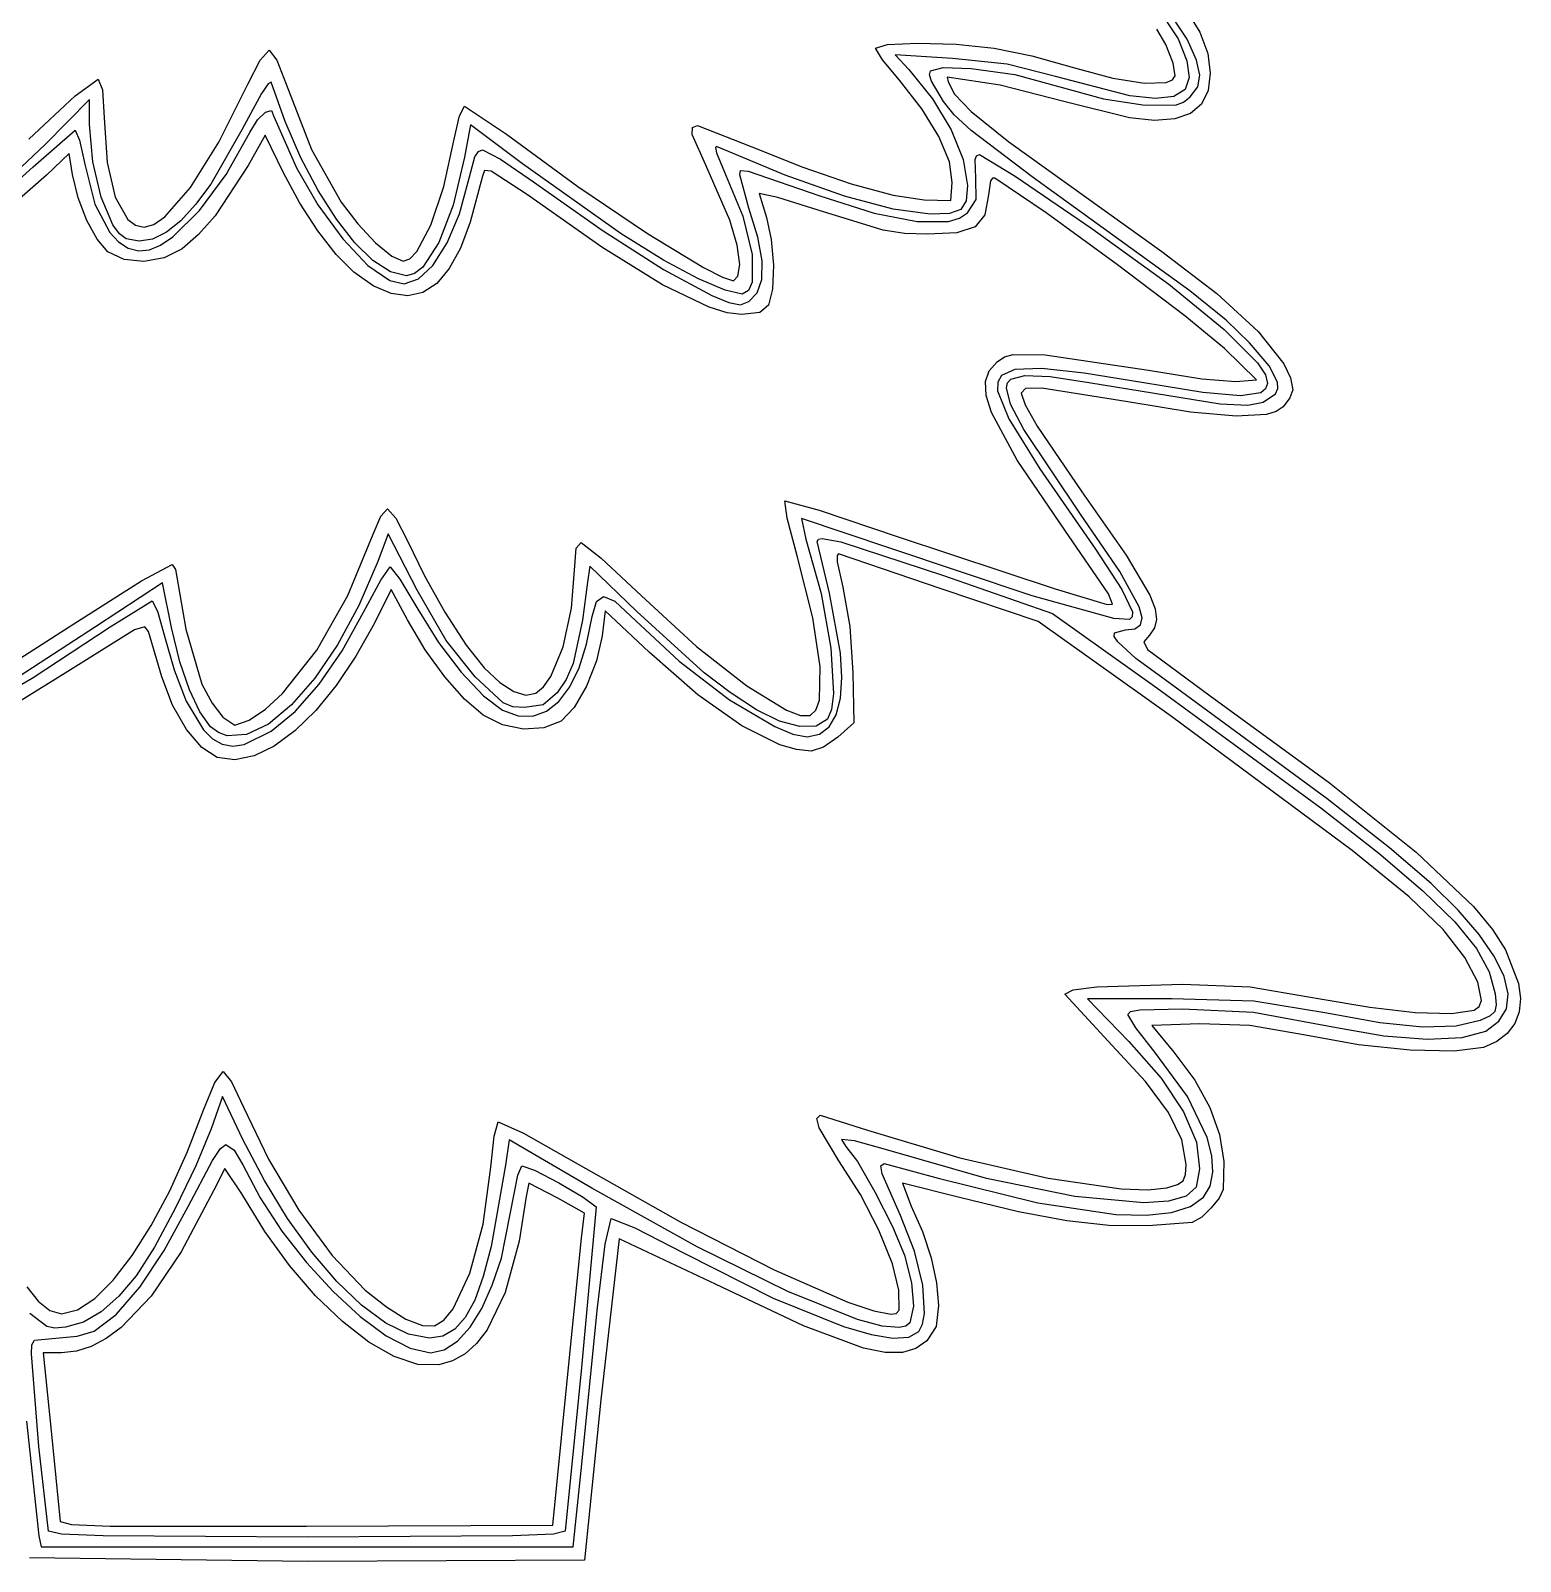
# Model space of a CAD drawing. Extents: x 19 to 161, y 35 to 213.
# Drawn here: x 74.2 to 160.8, y 35 to 124 of the extents above; entities that cross this region are included whole.
import ezdxf

# ---------------------------------------------------------------- set-up
doc = ezdxf.new("R2010")
doc.units = 0

msp = doc.modelspace()

# ---------------------------------------------------------------- linework, layer by layer
at = {"layer": 'Layer 1', "color": 1}
for p, q in [((139.668984, 125.461518), (140.937841, 123.564526)), ((141.463889, 123.551798), (140.155779, 125.510864)), ((141.307509, 125.394303), (142.194654, 123.956752)), ((140.214333, 123.237165), (139.700558, 124.140637)), ((142.194654, 123.956752), (142.665876, 122.715002)), ((87.542327, 122.327458), (88.053421, 122.907778)), ((88.053421, 122.907778), (88.494212, 122.325675)), ((123.331111, 123.023562), (124.032129, 123.246213)), ((123.738834, 122.3489), (123.331111, 123.023562)), ((124.032129, 123.246213), (125.776459, 123.322899)), ((125.776459, 123.322899), (128.026018, 123.25274)), ((128.026018, 123.25274), (130.242722, 123.034857)), ((130.242722, 123.034857), (132.42394, 122.581109)), ((140.647598, 122.160391), (140.214333, 123.237165)), ((140.937841, 123.564526), (141.449409, 122.292591)), ((141.996216, 122.328545), (141.463889, 123.551798)), ((86.814172, 120.932222), (87.542327, 122.327458)), ((88.494212, 122.325675), (89.053343, 120.926154)), ((124.719103, 121.15872), (123.738834, 122.3489)), ((127.806664, 122.431449), (124.481392, 122.630356)), ((124.481392, 122.630356), (125.276449, 121.781288)), ((130.987371, 122.092032), (127.806664, 122.431449)), ((133.79319, 121.388254), (130.987371, 122.092032)), ((132.42394, 122.581109), (134.897938, 121.890502)), ((140.768869, 121.424819), (140.647598, 122.160391)), ((141.449409, 122.292591), (141.586559, 121.314539)), ((142.198581, 121.448798), (141.996216, 122.328545)), ((142.665876, 122.715002), (142.804444, 121.573643)), ((76.777824, 120.259247), (78.104794, 121.226501)), ((78.104794, 121.226501), (78.370902, 120.604674)), ((126.02788, 119.507748), (124.719103, 121.15872)), ((125.276449, 121.781288), (126.645043, 120.087101)), ((126.474147, 121.47829), (126.536298, 121.718398)), ((126.590172, 121.114089), (126.474147, 121.47829)), ((126.536298, 121.718398), (127.262797, 121.906004)), ((127.289089, 119.933745), (126.590172, 121.114089)), ((127.262797, 121.906004), (128.905, 121.836239)), ((130.591366, 120.878674), (127.506882, 121.349965)), ((127.506882, 121.349965), (127.549283, 121.061448)), ((128.905, 121.836239), (131.427286, 121.487911)), ((131.427286, 121.487911), (134.055556, 120.776517)), ((138.121873, 120.259191), (133.79319, 121.388254)), ((134.897938, 121.890502), (137.139532, 121.28015)), ((137.139532, 121.28015), (138.971772, 120.990633)), ((140.234828, 121.03463), (140.602965, 121.185658)), ((140.602965, 121.185658), (140.768869, 121.424819)), ((141.586559, 121.314539), (141.335836, 120.626272)), ((142.077949, 120.780699), (142.198581, 121.448798)), ((142.804444, 121.573643), (142.679584, 120.559485)), ((74.083127, 117.743515), (76.777824, 120.259247)), ((78.370902, 120.604674), (78.457778, 118.979417)), ((85.138338, 117.560131), (86.814172, 120.932222)), ((87.614964, 120.390876), (86.464425, 118.277344)), ((87.993586, 120.94435), (87.614964, 120.390876)), ((88.166637, 121.041369), (87.993586, 120.94435)), ((88.980879, 118.766757), (88.166637, 121.041369)), ((89.053343, 120.926154), (90.515143, 117.137843)), ((127.549283, 121.061448), (127.930216, 120.359926)), ((127.930216, 120.359926), (128.902931, 119.344584)), ((134.28945, 119.929055), (130.591366, 120.878674)), ((134.055556, 120.776517), (136.593838, 120.086166)), ((139.616947, 120.102696), (138.121873, 120.259191)), ((138.971772, 120.990633), (140.234828, 121.03463)), ((140.683783, 120.22369), (139.616947, 120.102696)), ((141.335836, 120.626272), (140.683783, 120.22369)), ((141.64128, 120.192391), (142.077949, 120.780699)), ((142.679584, 120.559485), (142.300325, 119.779062)), ((77.611111, 120.040425), (75.019668, 117.429176)), ((77.611111, 118.595216), (77.611111, 120.040425)), ((87.841817, 119.313446), (88.194211, 119.402681)), ((88.194211, 119.402681), (88.335556, 119.061357)), ((99.133222, 119.095204), (99.429166, 119.662222)), ((99.429166, 119.662222), (101.857251, 118.019139)), ((127.020394, 117.882134), (126.02788, 119.507748)), ((126.645043, 120.087101), (127.727468, 118.285417)), ((127.909074, 119.149187), (127.289089, 119.933745)), ((128.902931, 119.344584), (131.091384, 117.587884)), ((138.098962, 118.967609), (134.28945, 119.929055)), ((136.593838, 120.086166), (138.889613, 119.738888)), ((138.889613, 119.738888), (140.787117, 119.715937)), ((140.787117, 119.715937), (141.256239, 119.877173)), ((141.256239, 119.877173), (141.64128, 120.192391)), ((142.300325, 119.779062), (141.65965, 119.231017)), ((77.799035, 116.419485), (77.611111, 118.595216)), ((78.457778, 118.979417), (78.625743, 116.374561)), ((86.933707, 118.129132), (87.38583, 118.86511)), ((87.38583, 118.86511), (87.841817, 119.313446)), ((88.335556, 119.061357), (89.647584, 116.063423)), ((89.906156, 116.650924), (88.980879, 118.766757)), ((98.823941, 117.731949), (99.133222, 119.095204)), ((99.778419, 118.564107), (99.430524, 116.679131)), ((102.795846, 116.292331), (99.778419, 118.564107)), ((112.677055, 118.410742), (112.967471, 118.533333)), ((112.967471, 118.533333), (116.142471, 117.297084)), ((128.887158, 118.231358), (127.909074, 119.149187)), ((139.565985, 118.826646), (138.098962, 118.967609)), ((140.750542, 118.913997), (139.565985, 118.826646)), ((141.65965, 119.231017), (140.750542, 118.913997)), ((74.333772, 116.116825), (76.777717, 118.251111)), ((76.777717, 118.251111), (77.028922, 117.67439)), ((77.028922, 117.67439), (77.326823, 116.287807)), ((83.488383, 114.928357), (85.138338, 117.560131)), ((86.464425, 118.277344), (84.656671, 115.118532)), ((85.553303, 115.685779), (86.933707, 118.129132)), ((87.82249, 117.973896), (86.834114, 116.207503)), ((88.88695, 115.78417), (87.82249, 117.973896)), ((98.227743, 114.982354), (98.823941, 117.731949)), ((101.857251, 118.019139), (106.014111, 114.973997)), ((112.655725, 118.013223), (112.677055, 118.410742)), ((113.458092, 116.214914), (112.655725, 118.013223)), ((127.630761, 116.409232), (127.020394, 117.882134)), ((127.727468, 118.285417), (128.437525, 116.546503)), ((132.439644, 115.551757), (128.887158, 118.231358)), ((131.091384, 117.587884), (139.982222, 111.191026)), ((75.019668, 117.429176), (71.403086, 114.003937)), ((76.422321, 116.900892), (75.111717, 115.640705)), ((76.623503, 115.671002), (76.422321, 116.900892)), ((90.515143, 117.137843), (92.253966, 114.065933)), ((99.430524, 116.679131), (98.761422, 113.902284)), ((99.640235, 115.260842), (100.028571, 116.702939)), ((100.028571, 116.702939), (100.231904, 117.023159)), ((100.231904, 117.023159), (100.461676, 117.122222)), ((100.461676, 117.122222), (101.523897, 116.571175)), ((114.087577, 117.309598), (114.014979, 117.239645)), ((114.014979, 117.239645), (114.078654, 116.933996)), ((114.078654, 116.933996), (114.55365, 115.812152)), ((118.08488, 115.646944), (114.087577, 117.309598)), ((116.142471, 117.297084), (119.094757, 116.098895)), ((129.118809, 116.545994), (129.209905, 116.772746)), ((129.209905, 116.772746), (129.385159, 116.84)), ((129.385159, 116.84), (131.46374, 115.575733)), ((71.43251, 113.517772), (74.333772, 116.116825)), ((77.326823, 116.287807), (77.921891, 113.9605)), ((78.289553, 114.355087), (77.799035, 116.419485)), ((78.625743, 116.374561), (79.099864, 114.362719)), ((86.834114, 116.207503), (84.908211, 113.282168)), ((89.837805, 114.01821), (88.88695, 115.78417)), ((89.647584, 116.063423), (90.881209, 113.91357)), ((90.9113, 114.738409), (89.906156, 116.650924)), ((100.578718, 115.920708), (100.471111, 115.584568)), ((100.975837, 115.881338), (100.578718, 115.920708)), ((103.084396, 114.489222), (100.975837, 115.881338)), ((101.523897, 116.571175), (103.443789, 115.246317)), ((108.542499, 112.232529), (102.795846, 116.292331)), ((114.85706, 113.013854), (113.458092, 116.214914)), ((114.55365, 115.812152), (115.612119, 113.254692)), ((115.428889, 115.663689), (115.470551, 115.910821)), ((115.470551, 115.910821), (115.928044, 115.8761)), ((115.928044, 115.8761), (120.085556, 114.434476)), ((119.094757, 116.098895), (121.919996, 115.13136)), ((127.793098, 115.216401), (127.630761, 116.409232)), ((128.437525, 116.546503), (128.689013, 115.040627)), ((129.165113, 115.464037), (129.118809, 116.545994)), ((75.111717, 115.640705), (71.499002, 112.4862)), ((76.952059, 114.31178), (76.623503, 115.671002)), ((81.99476, 113.217127), (83.488383, 114.928357)), ((84.656671, 115.118532), (83.776377, 113.924941)), ((83.999314, 113.592002), (85.553303, 115.685779)), ((97.468459, 112.723673), (98.227743, 114.982354)), ((99.127929, 113.389433), (99.640235, 115.260842)), ((100.471111, 115.584568), (99.756637, 112.914097)), ((103.443789, 115.246317), (107.425317, 112.431623)), ((106.014111, 114.973997), (110.070246, 112.236793)), ((115.968105, 113.725774), (115.428889, 115.663689)), ((121.52287, 114.424883), (118.08488, 115.646944)), ((121.919996, 115.13136), (124.358826, 114.474513)), ((127.705556, 114.158889), (127.793098, 115.216401)), ((128.689013, 115.040627), (128.603651, 114.153686)), ((129.184858, 114.220254), (129.165113, 115.464037)), ((130.024415, 115.304544), (129.894725, 114.494259)), ((130.132646, 115.472924), (130.024415, 115.304544)), ((130.265551, 115.47225), (130.132646, 115.472924)), ((133.259716, 113.444129), (130.265551, 115.47225)), ((131.46374, 115.575733), (135.923336, 112.536111)), ((141.620277, 108.911053), (132.439644, 115.551757)), ((77.453053, 113.00319), (76.952059, 114.31178)), ((78.972781, 112.745929), (78.289553, 114.355087)), ((79.099864, 114.362719), (79.835479, 113.066038)), ((90.887146, 112.398494), (89.837805, 114.01821)), ((91.965145, 113.073751), (90.9113, 114.738409)), ((92.253966, 114.065933), (93.215189, 112.812896)), ((107.411422, 111.442554), (103.084396, 114.489222)), ((117.65624, 114.341312), (116.557778, 114.573792)), ((116.557778, 114.573792), (116.981111, 113.171111)), ((120.297222, 113.497552), (117.65624, 114.341312)), ((120.085556, 114.434476), (123.244549, 113.437337)), ((124.351068, 113.659428), (121.52287, 114.424883)), ((124.358826, 114.474513), (126.151883, 114.208388)), ((126.151883, 114.208388), (127.705556, 114.158889)), ((128.603651, 114.153686), (128.285933, 113.63489)), ((128.69074, 113.45074), (129.184858, 114.220254)), ((129.894725, 114.494259), (129.684294, 113.336321)), ((77.921891, 113.9605), (78.781892, 112.309014)), ((81.34734, 112.763036), (81.99476, 113.217127)), ((82.452847, 112.059615), (83.999314, 113.592002)), ((83.776377, 113.924941), (82.916075, 112.992585)), ((84.908211, 113.282168), (83.938019, 112.178645)), ((90.881209, 113.91357), (92.333797, 111.941549)), ((98.761422, 113.902284), (97.921698, 111.721075)), ((98.410431, 111.698319), (99.127929, 113.389433)), ((115.612119, 113.254692), (116.163129, 111.01899)), ((116.480706, 112.035906), (115.968105, 113.725774)), ((116.981111, 113.171111), (117.267336, 111.905871)), ((123.782522, 112.444191), (120.297222, 113.497552)), ((123.244549, 113.437337), (125.747308, 112.939222)), ((126.518995, 113.36659), (124.351068, 113.659428)), ((127.627251, 113.400452), (126.518995, 113.36659)), ((127.570486, 112.9428), (128.219938, 113.133558)), ((128.285933, 113.63489), (127.627251, 113.400452)), ((128.219938, 113.133558), (128.69074, 113.45074)), ((129.684294, 113.336321), (129.122238, 112.631578)), ((137.407552, 110.431827), (133.259716, 113.444129)), ((78.052435, 111.907054), (77.453053, 113.00319)), ((78.781892, 112.309014), (79.295485, 111.757557)), ((79.352324, 112.219536), (78.972781, 112.745929)), ((79.738838, 111.935918), (79.352324, 112.219536)), ((79.835479, 113.066038), (80.287388, 112.724054)), ((80.287388, 112.724054), (80.787923, 112.606667)), ((80.787923, 112.606667), (81.34734, 112.763036)), ((82.078967, 112.324486), (81.268257, 111.923662)), ((82.916075, 112.992585), (82.078967, 112.324486)), ((91.962707, 111.026759), (90.887146, 112.398494)), ((93.036521, 111.701487), (91.965145, 113.073751)), ((93.215189, 112.812896), (94.252765, 111.71177)), ((96.645496, 111.193921), (97.468459, 112.723673)), ((99.756637, 112.914097), (99.184683, 111.392388)), ((107.425317, 112.431623), (110.995488, 110.160542)), ((110.995278, 110.704003), (108.542499, 112.232529)), ((110.070246, 112.236793), (113.321638, 110.261532)), ((115.276041, 111.563845), (114.85706, 113.013854)), ((125.021624, 112.255853), (123.782522, 112.444191)), ((126.355667, 112.20091), (125.021624, 112.255853)), ((125.747308, 112.939222), (127.570486, 112.9428)), ((128.061661, 112.284838), (126.355667, 112.20091)), ((129.122238, 112.631578), (128.061661, 112.284838)), ((135.923336, 112.536111), (140.390428, 109.290298)), ((78.676159, 111.185195), (78.052435, 111.907054)), ((79.295485, 111.757557), (79.856403, 111.40008)), ((80.487146, 111.793133), (79.738838, 111.935918)), ((79.856403, 111.40008), (80.458345, 111.244926)), ((81.268257, 111.923662), (80.487146, 111.793133)), ((81.095006, 111.300435), (81.739029, 111.570136)), ((81.739029, 111.570136), (82.452847, 112.059615)), ((82.989059, 111.34749), (81.940661, 110.821108)), ((83.938019, 112.178645), (82.989059, 111.34749)), ((92.333797, 111.941549), (93.801494, 110.39311)), ((94.094262, 110.666155), (93.036521, 111.701487)), ((94.252765, 111.71177), (95.192015, 110.92902)), ((97.921698, 111.721075), (96.989798, 110.295222)), ((97.584881, 110.377133), (98.410431, 111.698319)), ((99.184683, 111.392388), (98.534728, 110.201621)), ((110.931431, 109.266816), (107.411422, 111.442554)), ((115.428889, 110.445818), (115.276041, 111.563845)), ((116.730644, 110.650577), (116.480706, 112.035906)), ((117.267336, 111.905871), (117.390476, 110.406308)), ((79.619062, 110.733747), (78.676159, 111.185195)), ((80.762279, 110.614456), (79.619062, 110.733747)), ((80.458345, 111.244926), (81.095006, 111.300435)), ((81.940661, 110.821108), (80.762279, 110.614456)), ((92.992222, 110.004741), (91.962707, 111.026759)), ((95.1072, 110.012295), (94.094262, 110.666155)), ((95.192015, 110.92902), (95.858262, 110.631111)), ((95.858262, 110.631111), (96.2412, 110.776772)), ((96.2412, 110.776772), (96.645496, 111.193921)), ((113.03, 109.599772), (110.995278, 110.704003)), ((115.33107, 109.755367), (115.428889, 110.445818)), ((115.428889, 110.445818), (115.428889, 110.445818)), ((116.163129, 111.01899), (116.163487, 109.406506)), ((116.717857, 109.570441), (116.730644, 110.650577)), ((141.326661, 107.460697), (137.407552, 110.431827)), ((139.982222, 111.191026), (143.194713, 108.75613)), ((94.111968, 109.210628), (92.992222, 110.004741)), ((93.801494, 110.39311), (95.080444, 109.514005)), ((96.044168, 109.784444), (95.1072, 110.012295)), ((95.904086, 109.325625), (96.748422, 109.615512)), ((96.513796, 109.915466), (96.044168, 109.784444)), ((96.989798, 110.295222), (96.513796, 109.915466)), ((96.748422, 109.615512), (97.584881, 110.377133)), ((98.534728, 110.201621), (97.806688, 109.341759)), ((110.995488, 110.160542), (113.800107, 108.643548)), ((114.591042, 108.945354), (113.03, 109.599772)), ((113.03, 109.599772), (113.03, 109.599772)), ((113.321638, 110.261532), (114.42555, 109.701508)), ((114.42555, 109.701508), (115.064269, 109.502222)), ((115.064269, 109.502222), (115.33107, 109.755367)), ((116.442281, 108.796153), (116.717857, 109.570441)), ((117.390476, 110.406308), (117.341729, 109.014508)), ((95.153203, 108.747237), (94.111968, 109.210628)), ((95.080444, 109.514005), (95.904086, 109.325625)), ((96.116011, 108.614604), (95.153203, 108.747237)), ((97.000477, 108.812766), (96.116011, 108.614604)), ((97.806688, 109.341759), (97.000477, 108.812766)), ((113.64508, 107.961643), (110.931431, 109.266816)), ((113.800107, 108.643548), (114.804648, 108.233605)), ((115.57, 108.7187), (114.591042, 108.945354)), ((115.943674, 108.928177), (115.57, 108.7187)), ((116.163487, 109.406506), (115.943674, 108.928177)), ((115.970515, 108.298217), (116.442281, 108.796153)), ((117.341729, 109.014508), (117.112294, 108.072558)), ((140.390428, 109.290298), (143.623212, 106.670404)), ((143.735458, 107.205075), (141.620277, 108.911053)), ((143.194713, 108.75613), (145.589436, 106.549417)), ((114.699724, 107.635403), (113.64508, 107.961643)), ((114.804648, 108.233605), (115.484978, 108.091111)), ((115.484978, 108.091111), (115.970515, 108.298217)), ((117.112294, 108.072558), (116.610786, 107.643886)), ((115.553024, 107.526667), (114.699724, 107.635403)), ((116.610786, 107.643886), (115.553024, 107.526667)), ((143.634646, 105.556095), (141.326661, 107.460697)), ((145.093823, 105.893562), (143.735458, 107.205075)), ((143.623212, 106.670404), (145.56086, 104.730079)), ((145.589436, 106.549417), (147.085552, 104.656074)), ((130.834155, 105.062464), (131.342655, 105.212103)), ((131.342655, 105.212103), (133.208889, 105.188611)), ((133.208889, 105.188611), (139.217871, 104.292188)), ((145.485556, 103.726635), (143.634646, 105.556095)), ((146.225304, 104.556176), (145.093823, 105.893562)), ((129.728746, 103.628953), (129.945175, 104.263437)), ((129.945175, 104.263437), (130.40027, 104.774498)), ((130.40027, 104.774498), (130.834155, 105.062464)), ((131.436813, 104.339538), (130.661455, 103.989934)), ((133.005241, 104.388039), (131.436813, 104.339538)), ((135.471052, 104.13002), (133.005241, 104.388039)), ((139.217871, 104.292188), (142.315702, 103.790744)), ((145.56086, 104.730079), (146.024998, 104.031521)), ((146.719034, 103.594731), (146.225304, 104.556176)), ((147.085552, 104.656074), (147.471371, 103.853537)), ((129.767103, 102.831069), (129.728746, 103.628953)), ((130.455216, 103.605735), (130.432822, 103.100097)), ((130.661455, 103.989934), (130.455216, 103.605735)), ((130.951111, 103.261527), (131.010626, 103.550646)), ((131.010626, 103.550646), (131.197999, 103.766807)), ((131.197999, 103.766807), (132.009294, 103.983784)), ((132.009294, 103.983784), (133.490942, 103.919514)), ((133.490942, 103.919514), (135.748889, 103.581053)), ((138.938559, 103.560062), (135.471052, 104.13002)), ((135.748889, 103.581053), (143.386569, 102.346164)), ((142.382137, 102.99181), (138.938559, 103.560062)), ((142.315702, 103.790744), (144.297871, 103.635443)), ((144.297871, 103.635443), (145.485556, 103.726635)), ((146.142541, 103.522975), (146.020452, 103.202464)), ((146.024998, 104.031521), (146.142541, 103.522975)), ((146.733216, 103.226348), (146.719034, 103.594731)), ((147.471371, 103.853537), (147.602222, 103.161287)), ((130.076364, 101.829807), (129.767103, 102.831069)), ((130.432822, 103.100097), (131.080097, 101.46441)), ((131.191698, 102.324713), (130.951111, 103.261527)), ((132.057931, 103.225122), (131.797778, 102.965352)), ((131.797778, 102.965352), (132.040952, 102.274022)), ((133.008926, 103.239512), (132.057931, 103.225122)), ((138.006667, 102.446667), (133.008926, 103.239512)), ((141.664152, 101.855528), (138.006667, 102.446667)), ((144.566305, 102.797058), (142.382137, 102.99181)), ((145.737595, 102.974536), (144.566305, 102.797058)), ((144.996629, 102.255937), (145.876106, 102.433086)), ((146.020452, 103.202464), (145.737595, 102.974536)), ((145.876106, 102.433086), (146.595729, 102.917583)), ((146.595729, 102.917583), (146.733216, 103.226348)), ((147.436417, 102.6901), (147.037778, 102.164444)), ((147.602222, 103.161287), (147.436417, 102.6901)), ((131.572073, 99.057246), (130.076364, 101.829807)), ((131.950712, 100.853233), (131.191698, 102.324713)), ((132.040952, 102.274022), (132.740148, 101.037588)), ((144.313492, 101.613789), (141.664152, 101.855528)), ((143.386569, 102.346164), (144.996629, 102.255937)), ((146.067196, 101.717933), (144.313492, 101.613789)), ((146.643345, 101.898612), (146.067196, 101.717933)), ((147.037778, 102.164444), (146.643345, 101.898612)), ((131.080097, 101.46441), (132.884331, 98.562687)), ((135.247535, 95.924584), (131.950712, 100.853233)), ((132.740148, 101.037588), (135.324636, 97.225556)), ((134.344825, 94.991453), (131.572073, 99.057246)), ((132.884331, 98.562687), (136.126576, 93.87474)), ((135.324636, 97.225556), (137.915791, 93.52693)), ((94.551046, 95.804185), (94.948121, 96.237778)), ((94.948121, 96.237778), (95.433523, 95.691096)), ((118.197055, 95.690189), (118.052971, 96.698156)), ((118.052971, 96.698156), (120.058708, 96.150844)), ((94.099538, 94.761719), (94.551046, 95.804185)), ((95.433523, 95.691096), (96.097389, 94.376734)), ((118.7709, 93.494211), (118.197055, 95.690189)), ((124.154607, 93.938753), (119.017709, 95.673333)), ((119.017709, 95.673333), (119.268771, 94.473889)), ((120.058708, 96.150844), (124.653576, 94.607535)), ((137.536123, 92.583123), (135.247535, 95.924584)), ((92.637916, 91.185629), (94.099538, 94.761719)), ((94.975934, 94.771261), (94.375599, 93.174332)), ((96.660394, 91.499461), (94.975934, 94.771261)), ((119.268771, 94.473889), (120.174161, 91.312266)), ((119.944444, 94.326306), (120.008342, 94.462132)), ((120.008342, 94.462132), (120.229037, 94.511872)), ((120.229037, 94.511872), (121.31484, 94.306096)), ((124.653576, 94.607535), (133.773333, 91.576384)), ((136.876526, 91.289294), (134.344825, 94.991453)), ((96.097389, 94.376734), (97.06545, 92.369488)), ((105.831203, 92.921667), (105.9227, 93.932292)), ((105.9227, 93.932292), (106.198574, 94.262222)), ((106.198574, 94.262222), (107.380185, 93.354048)), ((120.65, 91.326784), (119.944444, 94.326306)), ((121.186473, 93.607932), (121.095127, 93.514305)), ((121.095127, 93.514305), (121.106752, 93.141854)), ((127.141111, 91.582192), (121.186473, 93.607932)), ((121.31484, 94.306096), (127.282222, 92.344528)), ((132.435791, 91.175467), (124.154607, 93.938753)), ((136.126576, 93.87474), (137.65371, 91.54134)), ((137.915791, 93.52693), (139.296868, 91.198692)), ((80.62469, 92.041887), (82.418197, 92.986471)), ((82.418197, 92.986471), (82.610942, 92.702938)), ((82.610942, 92.702938), (82.691111, 92.258111)), ((94.375599, 93.174332), (93.276034, 90.607542)), ((94.547647, 92.075274), (95.094222, 92.851111)), ((95.094222, 92.851111), (95.65953, 92.130852)), ((105.64714, 90.441847), (105.831203, 92.921667)), ((106.715168, 92.902241), (106.571666, 91.959455)), ((109.449252, 90.261601), (106.715168, 92.902241)), ((107.380185, 93.354048), (109.708188, 91.170565)), ((119.681081, 89.879696), (118.7709, 93.494211)), ((121.106752, 93.141854), (121.42597, 91.665521)), ((76.695887, 89.534009), (80.62469, 92.041887)), ((81.848153, 91.921528), (77.963889, 89.357632)), ((82.383732, 89.323333), (81.848153, 91.921528)), ((82.691111, 92.258111), (83.211199, 89.229545)), ((93.554657, 90.209963), (94.547647, 92.075274)), ((95.65953, 92.130852), (96.69756, 90.399164)), ((97.06545, 92.369488), (98.280982, 90.217396)), ((106.571666, 91.959455), (106.278014, 89.746667)), ((127.282222, 92.344528), (133.632222, 90.146189)), ((138.668976, 90.519655), (137.536123, 92.583123)), ((78.801491, 89.35604), (81.242606, 90.875556)), ((81.242606, 90.875556), (81.562838, 90.270923)), ((90.822021, 87.999596), (92.637916, 91.185629)), ((95.163341, 91.534036), (94.17902, 89.582018)), ((96.10136, 89.778405), (95.163341, 91.534036)), ((98.349237, 88.57268), (96.660394, 91.499461)), ((106.851588, 89.958333), (107.095836, 90.833442)), ((107.095836, 90.833442), (107.512189, 91.130481)), ((107.512189, 91.130481), (108.158386, 90.850369)), ((108.158386, 90.850369), (109.092167, 89.994026)), ((109.708188, 91.170565), (112.923298, 88.221029)), ((120.174161, 91.312266), (120.734243, 88.123757)), ((121.297172, 87.842143), (120.65, 91.326784)), ((121.42597, 91.665521), (121.844157, 89.383725)), ((132.785556, 89.674003), (127.141111, 91.582192)), ((137.195281, 89.849401), (132.435791, 91.175467)), ((133.773333, 91.576384), (136.807222, 90.665379)), ((137.112577, 90.688169), (136.876526, 91.289294)), ((137.65371, 91.54134), (138.288889, 90.240338)), ((139.296868, 91.198692), (139.598855, 90.410365)), ((81.562838, 90.270923), (81.963497, 88.817233)), ((93.276034, 90.607542), (92.03641, 88.324921)), ((92.313169, 87.975253), (93.554657, 90.209963)), ((96.69756, 90.399164), (97.909527, 88.46275)), ((98.280982, 90.217396), (99.519381, 88.293519)), ((105.156532, 88.204569), (105.64714, 90.441847)), ((106.527358, 88.347677), (106.851588, 89.958333)), ((107.603053, 90.292242), (107.430714, 88.83711)), ((110.156024, 87.888984), (107.603053, 90.292242)), ((109.092167, 89.994026), (111.908446, 87.363361)), ((113.358047, 86.690452), (109.449252, 90.261601)), ((133.632222, 90.146189), (139.7, 85.808092)), ((136.807222, 90.665379), (137.112577, 90.688169)), ((138.253644, 89.947046), (138.103769, 89.799905)), ((138.288889, 90.240338), (138.253644, 89.947046)), ((138.833793, 89.885568), (138.668976, 90.519655)), ((139.598855, 90.410365), (139.676596, 89.798914)), ((72.020375, 86.554603), (76.695887, 89.534009)), ((77.963889, 89.357632), (72.675031, 85.928977)), ((74.322812, 86.414862), (78.801491, 89.35604)), ((80.216391, 89.189439), (76.341111, 86.760761)), ((80.831013, 89.369186), (80.216391, 89.189439)), ((81.043664, 89.09777), (80.831013, 89.369186)), ((81.8222, 86.449315), (81.043664, 89.09777)), ((82.868809, 87.33782), (82.383732, 89.323333)), ((83.211199, 89.229545), (84.149393, 86.03499)), ((94.17902, 89.582018), (93.107891, 87.654351)), ((97.135938, 88.033906), (96.10136, 89.778405)), ((106.278014, 89.746667), (105.747718, 87.233687)), ((120.119699, 87.029776), (119.681081, 89.879696)), ((121.844157, 89.383725), (122.018383, 86.690381)), ((140.546667, 84.141143), (132.785556, 89.674003)), ((138.103769, 89.799905), (137.195281, 89.849401)), ((137.238632, 89.022122), (137.874412, 89.182222)), ((137.874412, 89.182222), (138.423794, 89.249492)), ((138.423794, 89.249492), (138.747827, 89.473061)), ((138.747827, 89.473061), (138.833793, 89.885568)), ((139.556181, 89.309096), (139.263701, 88.885672)), ((139.676596, 89.798914), (139.556181, 89.309096)), ((81.963497, 88.817233), (82.52519, 86.859703)), ((92.03641, 88.324921), (90.710152, 86.379301)), ((97.909527, 88.46275), (99.234136, 86.717734)), ((100.048255, 86.447167), (98.349237, 88.57268)), ((99.519381, 88.293519), (100.556046, 86.970921)), ((104.439755, 86.473974), (105.156532, 88.204569)), ((106.088532, 86.981157), (106.527358, 88.347677)), ((107.430714, 88.83711), (107.102683, 87.380947)), ((112.923298, 88.221029), (115.840959, 85.930058)), ((137.22408, 88.808889), (137.238632, 89.022122)), ((137.421468, 88.495214), (137.22408, 88.808889)), ((138.4812, 87.531586), (137.421468, 88.495214)), ((139.263701, 88.885672), (138.939345, 88.493969)), ((138.939345, 88.493969), (139.147418, 88.048549)), ((83.417252, 85.691257), (82.868809, 87.33782)), ((88.842793, 85.490172), (90.822021, 87.999596)), ((90.964378, 86.030755), (92.313169, 87.975253)), ((93.107891, 87.654351), (91.96266, 85.95259)), ((98.267591, 86.458595), (97.135938, 88.033906)), ((107.102683, 87.380947), (106.519316, 85.911383)), ((112.996845, 85.417934), (110.156024, 87.888984)), ((111.908446, 87.363361), (114.843429, 85.120407)), ((120.734243, 88.123757), (120.878578, 85.490507)), ((121.372301, 86.413477), (121.297172, 87.842143)), ((140.476111, 86.061327), (138.4812, 87.531586)), ((139.147418, 88.048549), (142.804444, 85.359934)), ((70.054032, 83.927225), (74.322812, 86.414862)), ((76.341111, 86.760761), (71.059195, 83.502673)), ((82.442162, 84.801985), (81.8222, 86.449315)), ((82.52519, 86.859703), (83.232588, 85.043716)), ((90.710152, 86.379301), (89.350681, 84.823514)), ((99.415398, 85.154687), (98.267591, 86.458595)), ((99.234136, 86.717734), (100.522848, 85.341524)), ((101.667385, 84.94748), (100.048255, 86.447167)), ((100.556046, 86.970921), (101.468187, 86.128298)), ((104.02167, 85.881228), (104.439755, 86.473974)), ((105.747718, 87.233687), (105.334785, 86.292506)), ((105.545433, 85.869534), (106.088532, 86.981157)), ((114.869571, 85.537995), (113.358047, 86.690452)), ((120.07472, 85.090837), (120.119699, 87.029776)), ((121.284729, 85.212802), (121.372301, 86.413477)), ((122.018383, 86.690381), (122.061111, 83.775209)), ((84.01528, 84.418732), (83.417252, 85.691257)), ((84.149393, 86.03499), (84.739032, 84.927367)), ((87.851598, 84.578735), (88.842793, 85.490172)), ((89.563268, 84.447015), (90.964378, 86.030755)), ((91.96266, 85.95259), (90.770102, 84.499619)), ((101.468187, 86.128298), (102.281832, 85.601708)), ((102.281832, 85.601708), (102.987868, 85.395546)), ((102.987868, 85.395546), (103.577184, 85.514205)), ((103.577184, 85.514205), (104.02167, 85.881228)), ((104.809623, 85.522096), (104.002836, 84.832288)), ((105.334785, 86.292506), (104.809623, 85.522096)), ((104.908384, 85.02357), (105.545433, 85.869534)), ((106.519316, 85.911383), (105.794769, 84.665433)), ((116.408906, 84.542128), (114.869571, 85.537995)), ((115.840959, 85.930058), (118.148715, 84.519017)), ((120.878578, 85.490507), (120.772829, 84.564024)), ((139.7, 85.808092), (149.23903, 78.830263)), ((149.612642, 79.360456), (140.476111, 86.061327)), ((83.239683, 83.391729), (82.442162, 84.801985)), ((83.232588, 85.043716), (84.241649, 83.363997)), ((84.739032, 84.927367), (85.366231, 84.10785)), ((89.350681, 84.823514), (88.011419, 83.710392)), ((100.498436, 84.224396), (99.415398, 85.154687)), ((100.522848, 85.341524), (101.627122, 84.511529)), ((102.240378, 84.716331), (101.667385, 84.94748)), ((102.920741, 84.666667), (102.240378, 84.716331)), ((104.002836, 84.832288), (102.920741, 84.666667)), ((104.187705, 84.454026), (104.908384, 85.02357)), ((105.794769, 84.665433), (105.043201, 83.880113)), ((115.549307, 83.613569), (112.996845, 85.417934)), ((114.843429, 85.120407), (117.467607, 83.559089)), ((119.867121, 84.508733), (120.07472, 85.090837)), ((121.036658, 84.254283), (121.284729, 85.212802)), ((142.804444, 85.359934), (149.74955, 80.291357)), ((84.649112, 83.555332), (84.01528, 84.418732)), ((85.366231, 84.10785), (86.051354, 83.646428)), ((86.051354, 83.646428), (86.891173, 83.943907)), ((88.011419, 83.710392), (86.745789, 83.092766)), ((86.891173, 83.943907), (87.851598, 84.578735)), ((88.164822, 83.294578), (89.563268, 84.447015)), ((90.770102, 84.499619), (89.556994, 83.318319)), ((101.623405, 83.663884), (100.498436, 84.224396)), ((101.627122, 84.511529), (102.536752, 84.187244)), ((102.536752, 84.187244), (103.393721, 84.171664)), ((103.393721, 84.171664), (104.187705, 84.454026)), ((105.043201, 83.880113), (104.03759, 83.481001)), ((117.741613, 83.877756), (116.408906, 84.542128)), ((118.922112, 83.558648), (117.741613, 83.877756)), ((118.148715, 84.519017), (118.976236, 84.212646)), ((118.976236, 84.212646), (119.53411, 84.209269)), ((119.53411, 84.209269), (119.867121, 84.508733)), ((120.53673, 83.994659), (119.877964, 83.594414)), ((120.772829, 84.564024), (120.53673, 83.994659)), ((120.630289, 83.552089), (121.036658, 84.254283)), ((122.061111, 83.775209), (121.139435, 82.950936)), ((151.068016, 76.361115), (140.546667, 84.141143)), ((84.13156, 82.339806), (83.239683, 83.391729)), ((84.241649, 83.363997), (84.770725, 82.845901)), ((85.102264, 83.210953), (84.649112, 83.555332)), ((84.770725, 82.845901), (85.332941, 82.536364)), ((85.607212, 83.023469), (85.102264, 83.210953)), ((86.745789, 83.092766), (85.607212, 83.023469)), ((86.607116, 82.525123), (88.164822, 83.294578)), ((89.556994, 83.318319), (88.350113, 82.431573)), ((102.85039, 83.412505), (101.623405, 83.663884)), ((104.03759, 83.481001), (102.85039, 83.412505)), ((117.762925, 82.506726), (115.549307, 83.613569)), ((117.467607, 83.559089), (118.528921, 83.125896)), ((118.528921, 83.125896), (119.351467, 82.973333)), ((119.877964, 83.594414), (118.922112, 83.558648)), ((119.351467, 82.973333), (120.067825, 83.120383)), ((120.067825, 83.120383), (120.630289, 83.552089)), ((121.139435, 82.950936), (120.303281, 82.369259)), ((85.034591, 81.76748), (84.13156, 82.339806)), ((85.332941, 82.536364), (85.940877, 82.430925)), ((85.940877, 82.430925), (86.607116, 82.525123)), ((88.350113, 82.431573), (87.176235, 81.862263)), ((118.726891, 82.224511), (117.762925, 82.506726)), ((119.587213, 82.128241), (118.726891, 82.224511)), ((120.303281, 82.369259), (119.587213, 82.128241)), ((86.062135, 81.633271), (85.034591, 81.76748)), ((87.176235, 81.862263), (86.062135, 81.633271)), ((149.74955, 80.291357), (154.784984, 76.261597)), ((153.234305, 76.512729), (149.612642, 79.360456)), ((149.23903, 78.830263), (152.607588, 76.196559)), ((154.369922, 73.659193), (151.068016, 76.361115)), ((152.607588, 76.196559), (155.173401, 74.01438)), ((155.664213, 74.429544), (153.234305, 76.512729)), ((154.784984, 76.261597), (158.124846, 73.086475)), ((155.173401, 74.01438), (157.034892, 72.194764)), ((157.216815, 72.879395), (155.664213, 74.429544)), ((156.350185, 71.761706), (154.369922, 73.659193)), ((158.124846, 73.086475), (159.225844, 71.761848)), ((157.034892, 72.194764), (158.290481, 70.648748)), ((158.440919, 71.460484), (157.216815, 72.879395)), ((157.615352, 70.122322), (156.350185, 71.761706)), ((159.335552, 70.175443), (158.440919, 71.460484)), ((159.225844, 71.761848), (159.983235, 70.581814)), ((158.290481, 70.648748), (159.03859, 69.287373)), ((159.983235, 70.581814), (160.740855, 68.611699)), ((158.374517, 68.700037), (157.615352, 70.122322)), ((159.899744, 69.026899), (159.335552, 70.175443)), ((136.19839, 68.419834), (141.1926, 68.577547)), ((141.1926, 68.577547), (145.126573, 68.419534)), ((158.574589, 67.632653), (158.374517, 68.700037)), ((159.03859, 69.287373), (159.37764, 68.021674)), ((160.132524, 68.017483), (159.899744, 69.026899)), ((160.740855, 68.611699), (160.845704, 67.745051)), ((134.337778, 68.003778), (134.821294, 68.239487)), ((137.106276, 65.0092), (134.337778, 68.003778)), ((134.821294, 68.239487), (136.19839, 68.419834)), ((140.576986, 67.732173), (135.668416, 67.733333)), ((135.668416, 67.733333), (138.061545, 65.250842)), ((145.348563, 67.589519), (140.576986, 67.732173)), ((145.126573, 68.419534), (149.200399, 67.733333)), ((149.200399, 67.733333), (152.086183, 67.230759)), ((159.37764, 68.021674), (159.441023, 67.377465)), ((160.032921, 67.149825), (160.132524, 68.017483)), ((160.845704, 67.745051), (160.770158, 66.967274)), ((138.010575, 66.816111), (138.172282, 66.981021)), ((138.474885, 66.028094), (138.010575, 66.816111)), ((138.172282, 66.981021), (138.708233, 67.086486)), ((138.708233, 67.086486), (141.181667, 67.148287)), ((141.181667, 67.148287), (145.316198, 66.944317)), ((145.316198, 66.944317), (150.142222, 66.047832)), ((149.577778, 66.886667), (145.348563, 67.589519)), ((152.66462, 66.336083), (149.577778, 66.886667)), ((152.086183, 67.230759), (154.725834, 66.936805)), ((154.725834, 66.936805), (156.843286, 66.872275)), ((156.843286, 66.872275), (158.162473, 67.057973)), ((158.162473, 67.057973), (158.448373, 67.275113)), ((158.448373, 67.275113), (158.574589, 67.632653)), ((159.365448, 66.988389), (159.080025, 66.726638)), ((159.441023, 67.377465), (159.365448, 66.988389)), ((159.599963, 66.426555), (160.032921, 67.149825)), ((160.770158, 66.967274), (160.515899, 66.285816)), ((139.585711, 64.628889), (138.474885, 66.028094)), ((142.198564, 66.26111), (139.412675, 66.181111)), ((139.412675, 66.181111), (140.693831, 64.628889)), ((145.101763, 66.17226), (142.198564, 66.26111)), ((148.339449, 65.601994), (145.101763, 66.17226)), ((150.142222, 66.047832), (152.907654, 65.577987)), ((155.161796, 66.083176), (152.66462, 66.336083)), ((157.100984, 66.126447), (155.161796, 66.083176)), ((158.513859, 66.4644), (157.100984, 66.126447)), ((159.080025, 66.726638), (158.513859, 66.4644)), ((158.83268, 65.850302), (159.599963, 66.426555)), ((160.515899, 66.285816), (160.084612, 65.708126)), ((139.03912, 62.917244), (137.106276, 65.0092)), ((138.061545, 65.250842), (139.939744, 63.105052)), ((151.42036, 65.051951), (148.339449, 65.601994)), ((154.439866, 64.732383), (151.42036, 65.051951)), ((152.907654, 65.577987), (155.415379, 65.385324)), ((155.415379, 65.385324), (157.45914, 65.474533)), ((157.45914, 65.474533), (158.83268, 65.850302)), ((159.477979, 65.241653), (158.697684, 64.893845)), ((160.084612, 65.708126), (159.477979, 65.241653)), ((141.474032, 62.045599), (139.585711, 64.628889)), ((140.693831, 64.628889), (141.903276, 62.989684)), ((156.998722, 64.670583), (154.439866, 64.732383)), ((158.697684, 64.893845), (156.998722, 64.670583)), ((84.899125, 62.857503), (85.374028, 63.5)), ((85.374028, 63.5), (85.871145, 62.889729)), ((84.25156, 61.312778), (84.899125, 62.857503)), ((85.871145, 62.889729), (86.572118, 61.422483)), ((140.372464, 61.108318), (139.03912, 62.917244)), ((139.939744, 63.105052), (141.255903, 61.149204)), ((141.903276, 62.989684), (142.785568, 61.39381)), ((85.34853, 62.036898), (84.675887, 60.157893)), ((86.535054, 59.540041), (85.34853, 62.036898)), ((142.615432, 59.653267), (141.474032, 62.045599)), ((83.299796, 58.835666), (84.25156, 61.312778)), ((86.572118, 61.422483), (88.012291, 58.391491)), ((101.142864, 59.732347), (101.37103, 60.569579)), ((101.37103, 60.569579), (102.845378, 59.910158)), ((119.924558, 60.767594), (120.114483, 60.96)), ((120.057789, 60.225617), (119.924558, 60.767594)), ((120.114483, 60.96), (122.86615, 60.089666)), ((141.144478, 59.520844), (140.372464, 61.108318)), ((141.255903, 61.149204), (142.006423, 59.389765)), ((142.785568, 61.39381), (143.348835, 59.823468)), ((84.675887, 60.157893), (83.788328, 57.999705)), ((100.944722, 57.936009), (101.142864, 59.732347)), ((102.845378, 59.910158), (106.039658, 58.108164)), ((121.206745, 58.304413), (120.057789, 60.225617)), ((122.86615, 60.089666), (128.241421, 58.482958)), ((143.348835, 59.823468), (143.601206, 58.260855)), ((82.270665, 56.563084), (83.299796, 58.835666)), ((84.75544, 58.316395), (85.233211, 59.010082)), ((85.233211, 59.010082), (85.541028, 59.25095)), ((85.541028, 59.25095), (86.015167, 58.928205)), ((86.015167, 58.928205), (86.526065, 58.067222)), ((87.777108, 57.146155), (86.535054, 59.540041)), ((102.023333, 59.512683), (101.810205, 58.049118)), ((106.821111, 56.7113), (102.023333, 59.512683)), ((122.106062, 59.460832), (121.355556, 59.535701)), ((121.355556, 59.535701), (121.611029, 59.142088)), ((121.611029, 59.142088), (122.285436, 58.257999)), ((123.910471, 58.94981), (122.106062, 59.460832)), ((129.785304, 57.276952), (123.910471, 58.94981)), ((141.393333, 58.093243), (141.144478, 59.520844)), ((142.006423, 59.389765), (142.187704, 57.833206)), ((142.886457, 58.587272), (142.615432, 59.653267)), ((83.788328, 57.999705), (82.614687, 55.559276)), ((83.340222, 55.652616), (84.75544, 58.316395)), ((86.526065, 58.067222), (87.52856, 56.140181)), ((88.012291, 58.391491), (89.79019, 55.428157)), ((100.501494, 54.611461), (100.944722, 57.936009)), ((101.810205, 58.049118), (100.967941, 53.314818)), ((102.518405, 57.465608), (102.751986, 58.010941)), ((102.751986, 58.010941), (103.49232, 57.756527)), ((106.039658, 58.108164), (112.01483, 54.733502)), ((122.455842, 56.341456), (121.206745, 58.304413)), ((122.285436, 58.257999), (123.296536, 56.502237)), ((123.641798, 58.0059), (123.825595, 58.137778)), ((123.716088, 57.535041), (123.641798, 58.0059)), ((123.825595, 58.137778), (126.968129, 57.300221)), ((128.241421, 58.482958), (133.383946, 57.300866)), ((141.36648, 57.498607), (141.393333, 58.093243)), ((142.947256, 57.639291), (142.886457, 58.587272)), ((143.601206, 58.260855), (143.564902, 56.640975)), ((85.48112, 57.855268), (84.829283, 56.602585)), ((86.472353, 56.373601), (85.48112, 57.855268)), ((89.123807, 54.946801), (87.777108, 57.146155)), ((102.311307, 56.373573), (102.518405, 57.465608)), ((103.156498, 57.008889), (103.006212, 56.232778)), ((104.849174, 56.135654), (103.156498, 57.008889)), ((103.49232, 57.756527), (104.912352, 57.026658)), ((104.912352, 57.026658), (106.333393, 56.194481)), ((124.782247, 55.125033), (123.716088, 57.535041)), ((128.21362, 56.175111), (124.892757, 57.008889)), ((124.892757, 57.008889), (125.411549, 55.668333)), ((126.968129, 57.300221), (132.766196, 55.855376)), ((134.930323, 56.226039), (129.785304, 57.276952)), ((133.383946, 57.300866), (137.620415, 56.673304)), ((140.89434, 56.921853), (141.228739, 57.143068)), ((141.228739, 57.143068), (141.36648, 57.498607)), ((142.187704, 57.833206), (141.975304, 56.774941)), ((142.789998, 56.832748), (142.947256, 57.639291)), ((81.19103, 54.533733), (82.270665, 56.563084)), ((84.829283, 56.602585), (82.94315, 53.004252)), ((87.796231, 54.194208), (86.472353, 56.373601)), ((87.52856, 56.140181), (88.789583, 54.217366)), ((101.564088, 52.634495), (102.311307, 56.373573)), ((103.006212, 56.232778), (102.609004, 53.622222)), ((106.396463, 55.262416), (104.849174, 56.135654)), ((106.333393, 56.194481), (107.076756, 55.633146)), ((112.949557, 53.303976), (106.821111, 56.7113)), ((123.531479, 54.258051), (122.455842, 56.341456)), ((123.296536, 56.502237), (124.316567, 54.483833)), ((131.644036, 55.333869), (128.21362, 56.175111)), ((138.936132, 55.860443), (134.930323, 56.226039)), ((137.620415, 56.673304), (139.188468, 56.60807)), ((139.188468, 56.60807), (140.277514, 56.730186)), ((140.277514, 56.730186), (140.89434, 56.921853)), ((141.393333, 56.243539), (140.383896, 55.954444)), ((141.975304, 56.774941), (141.393333, 56.243539)), ((141.648154, 55.645734), (142.40685, 56.191068)), ((142.40685, 56.191068), (142.789998, 56.832748)), ((143.322606, 56.133798), (142.858476, 55.565726)), ((143.564902, 56.640975), (143.322606, 56.133798)), ((82.614687, 55.559276), (81.380898, 53.279581)), ((81.949696, 53.074966), (83.340222, 55.652616)), ((89.79019, 55.428157), (91.727184, 52.801289)), ((106.230375, 53.80732), (106.396463, 55.262416)), ((107.076756, 55.633146), (106.231718, 46.284444)), ((125.411549, 55.668333), (126.065471, 54.189092)), ((134.456601, 54.80119), (131.644036, 55.333869)), ((132.766196, 55.855376), (137.30896, 55.186248)), ((140.383896, 55.954444), (138.936132, 55.860443)), ((139.09228, 55.143821), (140.540988, 55.296818)), ((140.540988, 55.296818), (141.648154, 55.645734)), ((142.858476, 55.565726), (142.320993, 55.014708)), ((80.087754, 52.786314), (81.19103, 54.533733)), ((90.539195, 52.980274), (89.123807, 54.946801)), ((99.736963, 51.759071), (100.501494, 54.611461)), ((107.599686, 53.452395), (107.9613, 54.935611)), ((107.9613, 54.935611), (109.336788, 54.395241)), ((109.336788, 54.395241), (112.204348, 52.927417)), ((112.01483, 54.733502), (117.44472, 51.959837)), ((124.316567, 54.483833), (125.01777, 52.811818)), ((125.607823, 53.050365), (124.782247, 55.125033)), ((136.894773, 54.540278), (134.456601, 54.80119)), ((139.20201, 54.514338), (136.894773, 54.540278)), ((137.30896, 55.186248), (139.09228, 55.143821)), ((141.755663, 54.719996), (139.20201, 54.514338)), ((142.320993, 55.014708), (141.755663, 54.719996)), ((89.241252, 52.203831), (87.796231, 54.194208)), ((88.789583, 54.217366), (90.231443, 52.376667)), ((102.609004, 53.622222), (101.781865, 50.649339)), ((105.310562, 44.732222), (106.230375, 53.80732)), ((107.159699, 49.773871), (107.599686, 53.452395)), ((108.414512, 53.757477), (107.355236, 44.387149)), ((114.027735, 51.122775), (108.414512, 53.757477)), ((124.313315, 52.315062), (123.531479, 54.258051)), ((126.065471, 54.189092), (126.566421, 52.6665)), ((78.987701, 51.359525), (80.087754, 52.786314)), ((81.380898, 53.279581), (80.312892, 51.603594)), ((80.531027, 50.946394), (81.949696, 53.074966)), ((82.94315, 53.004252), (81.186468, 50.43462)), ((91.987316, 51.284871), (90.539195, 52.980274)), ((91.727184, 52.801289), (93.644638, 50.779694)), ((100.967941, 53.314818), (100.510818, 51.569868)), ((101.038983, 51.058635), (101.564088, 52.634495)), ((112.204348, 52.927417), (117.378918, 50.317454)), ((118.236332, 50.695783), (112.949557, 53.303976)), ((125.01777, 52.811818), (125.420668, 51.195901)), ((126.086635, 51.066485), (125.607823, 53.050365)), ((126.566421, 52.6665), (126.887047, 51.200061)), ((90.762293, 50.441652), (89.241252, 52.203831)), ((90.231443, 52.376667), (91.77645, 50.695976)), ((98.759081, 49.684116), (99.736963, 51.759071)), ((117.44472, 51.959837), (121.717618, 50.080517)), ((124.681005, 50.773353), (124.313315, 52.315062)), ((73.952306, 50.977854), (74.612133, 50.133847)), ((77.917734, 50.292067), (78.987701, 51.359525)), ((79.151265, 49.356004), (80.531027, 50.946394)), ((80.312892, 51.603594), (79.312622, 50.41837)), ((93.432215, 49.898888), (91.987316, 51.284871)), ((93.644638, 50.779694), (94.878029, 49.798544)), ((100.510818, 51.569868), (100.013793, 50.203494)), ((100.430736, 49.712393), (101.038983, 51.058635)), ((119.135689, 48.696168), (114.027735, 51.122775)), ((124.698973, 49.608536), (124.681005, 50.773353)), ((125.420668, 51.195901), (125.532885, 49.848485)), ((126.179285, 49.423446), (126.086635, 51.066485)), ((126.887047, 51.200061), (127, 49.88928)), ((74.612133, 50.133847), (75.30541, 49.585114)), ((76.904714, 49.62264), (77.917734, 50.292067)), ((79.312622, 50.41837), (78.286907, 49.519131)), ((81.186468, 50.43462), (79.441531, 48.599279)), ((92.314233, 48.946853), (90.762293, 50.441652)), ((91.77645, 50.695976), (93.346912, 49.253184)), ((94.837937, 48.860622), (93.432215, 49.898888)), ((100.013793, 50.203494), (99.464933, 49.18853)), ((101.781865, 50.649339), (100.735939, 48.474023)), ((117.378918, 50.317454), (121.475589, 48.655336)), ((122.284941, 49.066688), (118.236332, 50.695783)), ((121.717618, 50.080517), (123.229034, 49.567907)), ((127, 49.88928), (126.858234, 48.655724)), ((75.116985, 48.653858), (74.136312, 49.423343)), ((75.30541, 49.585114), (75.975506, 49.389944)), ((75.975506, 49.389944), (76.904714, 49.62264)), ((78.286907, 49.519131), (77.250573, 48.916672)), ((77.877458, 48.392901), (79.151265, 49.356004)), ((93.346912, 49.253184), (94.865138, 48.126182)), ((94.878029, 49.798544), (96.014527, 49.095812)), ((96.014527, 49.095812), (96.973871, 48.713066)), ((97.675802, 48.691876), (98.223869, 49.033577)), ((98.223869, 49.033577), (98.759081, 49.684116)), ((99.464933, 49.18853), (98.852306, 48.497808)), ((99.752735, 48.621145), (100.430736, 49.712393)), ((106.205409, 40.287222), (107.159699, 49.773871)), ((123.721029, 48.675543), (122.284941, 49.066688)), ((123.229034, 49.567907), (124.22181, 49.388889)), ((124.22181, 49.388889), (124.538013, 49.427992)), ((124.538013, 49.427992), (124.698973, 49.608536)), ((125.532885, 49.848485), (125.334871, 48.866779)), ((126.068487, 48.807884), (126.179285, 49.423446)), ((75.587309, 48.570789), (75.116985, 48.653858)), ((76.218446, 48.621792), (75.587309, 48.570789)), ((75.649571, 47.977778), (76.891877, 48.09972)), ((77.250573, 48.916672), (76.218446, 48.621792)), ((76.891877, 48.09972), (77.877458, 48.392901)), ((79.441531, 48.599279), (78.573433, 47.956939)), ((93.851952, 47.758618), (92.314233, 48.946853)), ((96.168526, 48.208369), (94.837937, 48.860622)), ((94.865138, 48.126182), (96.253437, 47.392861)), ((97.388028, 47.980425), (96.168526, 48.208369)), ((96.973871, 48.713066), (97.675802, 48.691876)), ((98.163982, 48.104162), (97.388028, 47.980425)), ((98.852306, 48.497808), (98.163982, 48.104162)), ((99.018372, 47.810265), (99.752735, 48.621145)), ((100.735939, 48.474023), (100.126309, 47.678346)), ((122.633051, 47.405144), (119.135689, 48.696168)), ((121.475589, 48.655336), (123.073708, 48.195084)), ((123.073708, 48.195084), (124.347146, 47.99023)), ((124.69889, 48.59666), (123.721029, 48.675543)), ((125.096616, 48.680281), (124.69889, 48.59666)), ((125.334871, 48.866779), (125.096616, 48.680281)), ((125.277502, 48.046921), (125.846374, 48.371303)), ((125.846374, 48.371303), (126.068487, 48.807884)), ((126.858234, 48.655724), (126.307271, 47.82384)), ((74.224444, 47.067351), (74.247784, 47.591638)), ((74.247784, 47.591638), (74.405444, 47.862149)), ((74.405444, 47.862149), (75.649571, 47.977778)), ((76.845915, 47.222866), (75.986468, 47.131111)), ((77.708232, 47.498138), (76.845915, 47.222866)), ((78.573433, 47.956939), (77.708232, 47.498138)), ((95.330328, 46.91613), (93.851952, 47.758618)), ((96.253437, 47.392861), (97.434118, 47.131111)), ((97.434118, 47.131111), (98.241036, 47.305129)), ((98.241036, 47.305129), (99.018372, 47.810265)), ((100.126309, 47.678346), (99.456436, 47.073532)), ((123.895829, 47.153757), (122.633051, 47.405144)), ((124.347146, 47.99023), (125.277502, 48.046921)), ((125.685712, 47.375792), (124.89764, 47.148202)), ((126.307271, 47.82384), (125.685712, 47.375792)), ((74.665327, 41.676439), (74.224444, 47.067351)), ((75.986468, 47.131111), (74.903782, 47.131111)), ((74.903782, 47.131111), (75.393841, 42.403889)), ((96.704239, 46.458572), (95.330328, 46.91613)), ((97.928565, 46.425127), (96.704239, 46.458572)), ((98.724471, 46.65674), (97.928565, 46.425127)), ((99.456436, 47.073532), (98.724471, 46.65674)), ((124.89764, 47.148202), (123.895829, 47.153757)), ((106.231718, 46.284444), (105.275611, 36.759444)), ((104.556837, 37.112222), (105.310562, 44.732222)), ((105.310562, 44.732222), (105.310562, 44.732222)), ((107.355236, 44.387149), (106.406792, 35.066111)), ((73.946631, 43.149322), (74.66674, 36.477222)), ((75.393841, 42.403889), (75.900839, 37.321304)), ((75.223, 36.759444), (74.665327, 41.676439)), ((105.739771, 35.842222), (106.205409, 40.287222)), ((106.205409, 40.287222), (106.205409, 40.287222)), ((75.967512, 36.587729), (75.223, 36.759444)), ((75.223, 36.759444), (75.223, 36.759444)), ((75.900839, 37.321304), (76.549823, 37.150171)), ((78.398801, 36.479416), (75.967512, 36.587729)), ((76.549823, 37.150171), (78.816097, 37.052772)), ((78.816097, 37.052772), (90.237307, 37.039082)), ((90.237307, 37.039082), (104.556837, 37.112222)), ((104.590576, 36.587167), (102.205039, 36.478917)), ((105.275611, 36.759444), (104.590576, 36.587167)), ((74.66674, 36.477222), (74.799642, 35.842222)), ((74.799642, 35.842222), (90.269706, 35.842222)), ((90.302255, 36.406667), (78.398801, 36.479416)), ((90.269706, 35.842222), (105.739771, 35.842222)), ((102.205039, 36.478917), (90.302255, 36.406667)), ((90.299476, 34.998435), (74.122413, 35.214546)), ((106.406792, 35.066111), (90.299476, 34.998435))]:
    msp.add_line(p, q, dxfattribs=at)

doc.saveas('drawing.dxf')
